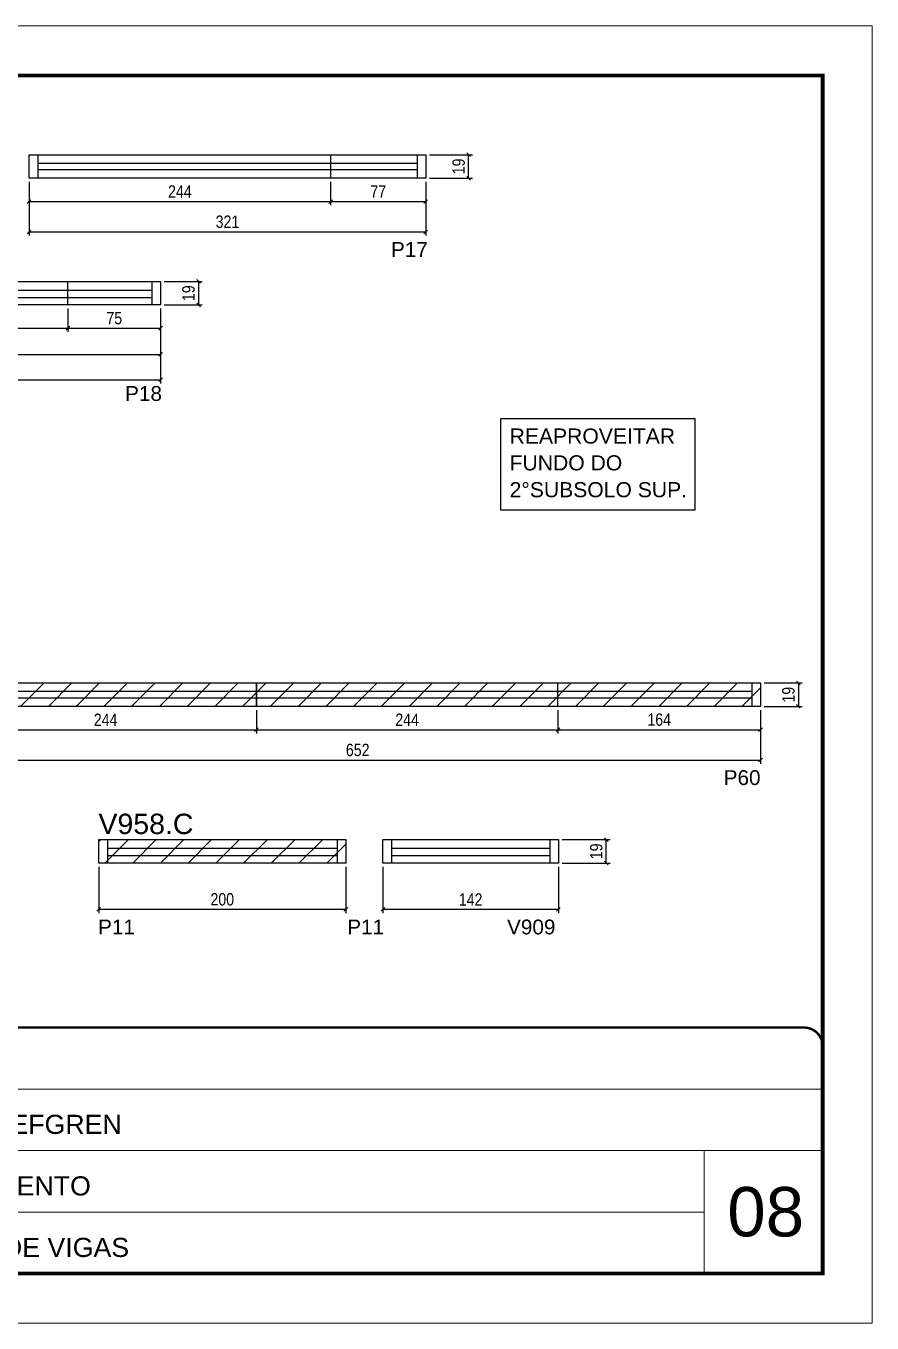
# Model space of a CAD drawing. Extents: x 1959 to 8212, y 239 to 4735.
# Drawn here: x 7528 to 8212, y 2537 to 3587 of the extents above; entities that cross this region are included whole.
import ezdxf

# ---------------------------------------------------------------- set-up
doc = ezdxf.new("R2010")
doc.units = 0
doc.linetypes.add('CONTINUO', pattern=[0])
doc.linetypes.add('DASHED', pattern=[0.75, 0.5, -0.25])
for name, color, linetype in [('5', 5, 'Continuous'), ('COTA', 241, 'Continuous'), ('NOMENCLATURA', 7, 'Continuous'), ('Painéis', 200, 'Continuous'), ('SARR_2.2x7', 40, 'Continuous')]:
    doc.layers.add(name, color=color, linetype=linetype)
for name, color, linetype, lineweight in [('CARIMBO', 255, 'Continuous', 9), ('Folhas', 255, 'Continuous', 9), ('REAPROVEITAMENTO', 251, 'Continuous', 9), ('SARRAFO DE PRESSAO', 251, 'DASHED', 9)]:
    doc.layers.add(name, color=color, linetype=linetype, lineweight=lineweight)
doc.styles.add('ARIAL', font='arial.ttf')
doc.styles.add('COTA TECNICA', font='techl___.ttf', dxfattribs={"height": 10})
doc.styles.add('COTA TECNICA-50', font='techl___.ttf', dxfattribs={"height": 10})
doc.styles.get("Standard").update_dxf_attribs({"font": 'arial.ttf'})
doc.dimstyles.new('COTA PAINEL-50', dxfattribs={"dimtxt": 10, "dimasz": 3, "dimexe": 3, "dimexo": 3, "dimgap": 3, "dimtad": 1, "dimdec": 1, "dimzin": 12, "dimdsep": 46, "dimtxsty": 'COTA TECNICA-50', "dimblk1": 'OBLIQUE', "dimblk2": 'OBLIQUE', "dimsah": 1, "dimcen": 0.9, "dimclrd": 4, "dimclre": 4, "dimclrt": 240, "dimadec": 1, "dimazin": 3, "dimtfac": 1, "dimtdec": 1, "dimtmove": 0, "dimatfit": 3, "dimfxl": 1, "dimtolj": 1, "dimtzin": 12, "dimarcsym": 0})
doc.dimstyles.new('PAINEL', dxfattribs={"dimtxt": 10, "dimasz": 3, "dimexe": 3, "dimexo": 3, "dimgap": 3, "dimtad": 1, "dimdec": 1, "dimzin": 12, "dimdsep": 46, "dimtxsty": 'COTA TECNICA', "dimblk1": 'OBLIQUE', "dimblk2": 'OBLIQUE', "dimsah": 1, "dimcen": 0.9, "dimclrd": 4, "dimclre": 4, "dimclrt": 240, "dimadec": 1, "dimazin": 3, "dimtfac": 1, "dimtdec": 1, "dimtmove": 0, "dimatfit": 3, "dimfxl": 1, "dimtolj": 1, "dimtzin": 12, "dimarcsym": 0})

# ---------------------------------------------------------------- blocks, each defined once
blk = doc.blocks.new('9999999999')
at = {"color": 30, "linetype": 'CONTINUO'}
for p, q in [((98564.6, 34379.6), (99584, 34379.6)), ((98564.6, 34329.8), (99488, 34329.8)), ((99584, 34329.8), (99488, 34329.8)), ((99488, 34329.8), (99488, 34230.2)), ((98564.6, 34280), (99488, 34280))]:
    blk.add_line(p, q, dxfattribs=at)
at = {"color": 30, "linetype": 'CONTINUO', "const_width": 2}
blk.add_lwpolyline([(99584, 34230.2), (99584, 34414.4, 0.414214), (99569, 34429.4), (98229, 34429.4, 0.414214), (98214, 34414.4), (98214, 34245.2, 0.414214), (98229, 34230.2), (99584, 34230.2)], format="xyb", dxfattribs=at)
at = {"layer": 'Folhas'}
blk.add_lwpolyline([(98139, 34190.2), (99624, 34190.2), (99624, 35240.2), (98139, 35240.2)], close=True, dxfattribs=at)
at = {"layer": 'Folhas', "color": 30, "const_width": 3}
blk.add_lwpolyline([(98214, 34230.2), (99584, 34230.2), (99584, 35200.2), (98214, 35200.2)], close=True, dxfattribs=at)
at = {"color": 7, "linetype": 'Continuous', "ltscale": 5, "style": 'ARIAL'}
for s, p in [('LEAF LOEFGREN', (98837.7, 34343.3)), ('1° PAVIMENTO', (98837.7, 34293.5)), ('FUNDO DE VIGAS', (98837.7, 34243.7))]:
    blk.add_text(s, height=15.483, dxfattribs=at).set_placement(p)
blk = doc.blocks.new('_Oblique')
at = {"color": 0, "linetype": 'ByBlock', "lineweight": -2}
blk.add_line((-0.5, -0.5), (0.5, 0.5), dxfattribs=at)
blk = doc.blocks.new('*D431')
at = {"layer": 'COTA', "color": 4, "lineweight": -2, "transparency": 16777216}
for p, q in [((7530.1, 3460.4), (7530.1, 3416.9)), ((7851.1, 3460.4), (7851.1, 3416.9)), ((7530.1, 3419.9), (7851.1, 3419.9))]:
    blk.add_line(p, q, dxfattribs=at)
at = {"layer": 'Defpoints', "color": 0, "transparency": 16777216}
for p in [(7530.1, 3463.4), (7851.1, 3463.4), (7851.1, 3419.9)]:
    blk.add_point(p, dxfattribs=at)
at = {"layer": 'COTA', "color": 4, "lineweight": -2, "transparency": 16777216, "xscale": 3, "yscale": 3, "zscale": 3, "rotation": 180}
blk.add_blockref('_Oblique', (7530.1, 3419.9), dxfattribs=at)
at = {"layer": 'COTA', "color": 4, "lineweight": -2, "transparency": 16777216, "xscale": 3, "yscale": 3, "zscale": 3}
blk.add_blockref('_Oblique', (7851.1, 3419.9), dxfattribs=at)
at = {"layer": 'COTA', "color": 240, "transparency": 16777216, "insert": (7690.6, 3428.1), "char_height": 10, "attachment_point": 5, "style": 'COTA TECNICA'}
blk.add_mtext('\\A1;321', dxfattribs=at)
blk = doc.blocks.new('*D432')
at = {"layer": 'COTA', "color": 4, "lineweight": -2, "transparency": 16777216}
for p, q in [((7854.1, 3482.4), (7888.8, 3482.4)), ((7885.8, 3463.4), (7885.8, 3482.4)), ((7854.1, 3463.4), (7888.8, 3463.4))]:
    blk.add_line(p, q, dxfattribs=at)
at = {"layer": 'Defpoints', "color": 0, "transparency": 16777216}
for p in [(7851.1, 3482.4), (7885.8, 3482.4), (7851.1, 3463.4)]:
    blk.add_point(p, dxfattribs=at)
at = {"layer": 'COTA', "color": 4, "lineweight": -2, "transparency": 16777216, "xscale": 3, "yscale": 3, "zscale": 3}
for p, rotation in [((7885.8, 3482.4), 90), ((7885.8, 3463.4), 270)]:
    blk.add_blockref('_Oblique', p, dxfattribs=dict(at, rotation=rotation))
at = {"layer": 'COTA', "color": 240, "transparency": 16777216, "insert": (7877.7, 3472.9), "char_height": 10, "attachment_point": 5, "rotation": 90, "style": 'COTA TECNICA'}
blk.add_mtext('\\A1;19', dxfattribs=at)
blk = doc.blocks.new('*D437')
at = {"layer": 'COTA', "color": 4, "lineweight": -2, "transparency": 16777216}
for p, q in [((7530.1, 3460.4), (7530.1, 3441.5)), ((7774.1, 3460.4), (7774.1, 3441.5)), ((7530.1, 3444.5), (7774.1, 3444.5))]:
    blk.add_line(p, q, dxfattribs=at)
at = {"layer": 'Defpoints', "color": 0, "transparency": 16777216}
for p in [(7530.1, 3463.4), (7774.1, 3463.4), (7774.1, 3444.5)]:
    blk.add_point(p, dxfattribs=at)
at = {"layer": 'COTA', "color": 4, "lineweight": -2, "transparency": 16777216, "xscale": 3, "yscale": 3, "zscale": 3, "rotation": 180}
blk.add_blockref('_Oblique', (7530.1, 3444.5), dxfattribs=at)
at = {"layer": 'COTA', "color": 4, "lineweight": -2, "transparency": 16777216, "xscale": 3, "yscale": 3, "zscale": 3}
blk.add_blockref('_Oblique', (7774.1, 3444.5), dxfattribs=at)
at = {"layer": 'COTA', "color": 240, "transparency": 16777216, "insert": (7652.1, 3452.6), "char_height": 10, "attachment_point": 5, "style": 'COTA TECNICA'}
blk.add_mtext('\\A1;244', dxfattribs=at)
blk = doc.blocks.new('*D438')
at = {"layer": 'COTA', "color": 4, "lineweight": -2, "transparency": 16777216}
for p, q in [((7774.1, 3460.4), (7774.1, 3441.5)), ((7851.1, 3460.4), (7851.1, 3441.5)), ((7774.1, 3444.5), (7851.1, 3444.5))]:
    blk.add_line(p, q, dxfattribs=at)
at = {"layer": 'Defpoints', "color": 0, "transparency": 16777216}
for p in [(7774.1, 3463.4), (7851.1, 3463.4), (7851.1, 3444.5)]:
    blk.add_point(p, dxfattribs=at)
at = {"layer": 'COTA', "color": 4, "lineweight": -2, "transparency": 16777216, "xscale": 3, "yscale": 3, "zscale": 3, "rotation": 180}
blk.add_blockref('_Oblique', (7774.1, 3444.5), dxfattribs=at)
at = {"layer": 'COTA', "color": 4, "lineweight": -2, "transparency": 16777216, "xscale": 3, "yscale": 3, "zscale": 3}
blk.add_blockref('_Oblique', (7851.1, 3444.5), dxfattribs=at)
at = {"layer": 'COTA', "color": 240, "transparency": 16777216, "insert": (7812.6, 3452.6), "char_height": 10, "attachment_point": 5, "style": 'COTA TECNICA'}
blk.add_mtext('\\A1;77', dxfattribs=at)
blk = doc.blocks.new('*D434')
at = {"layer": 'COTA', "color": 4, "linetype": 'ByBlock', "lineweight": -2, "transparency": 16777216}
for p, q in [((7317.5, 3357.8), (7317.5, 3339)), ((7561.5, 3357.8), (7561.5, 3339)), ((7317.5, 3342), (7561.5, 3342))]:
    blk.add_line(p, q, dxfattribs=at)
at = {"layer": 'Defpoints', "color": 0, "linetype": 'ByBlock', "transparency": 16777216}
for p in [(7317.5, 3360.8), (7561.5, 3360.8), (7561.5, 3342)]:
    blk.add_point(p, dxfattribs=at)
at = {"layer": 'COTA', "color": 4, "linetype": 'ByBlock', "lineweight": -2, "transparency": 16777216, "xscale": 3, "yscale": 3, "zscale": 3, "rotation": 180}
blk.add_blockref('_Oblique', (7317.5, 3342), dxfattribs=at)
at = {"layer": 'COTA', "color": 4, "linetype": 'ByBlock', "lineweight": -2, "transparency": 16777216, "xscale": 3, "yscale": 3, "zscale": 3}
blk.add_blockref('_Oblique', (7561.5, 3342), dxfattribs=at)
at = {"layer": 'COTA', "color": 240, "linetype": 'ByBlock', "transparency": 16777216, "insert": (7439.5, 3350.1), "char_height": 10, "attachment_point": 5, "style": 'COTA TECNICA-50'}
blk.add_mtext('\\A1;244', dxfattribs=at)
blk = doc.blocks.new('*D435')
at = {"layer": 'COTA', "color": 4, "lineweight": -2, "transparency": 16777216}
for p, q in [((7059.5, 3357.8), (7059.5, 3297.3)), ((7636.5, 3357.8), (7636.5, 3297.3)), ((7059.5, 3300.3), (7636.5, 3300.3))]:
    blk.add_line(p, q, dxfattribs=at)
at = {"layer": 'Defpoints', "color": 0, "transparency": 16777216}
for p in [(7059.5, 3360.8), (7636.5, 3360.8), (7636.5, 3300.3)]:
    blk.add_point(p, dxfattribs=at)
at = {"layer": 'COTA', "color": 4, "lineweight": -2, "transparency": 16777216, "xscale": 3, "yscale": 3, "zscale": 3, "rotation": 180}
blk.add_blockref('_Oblique', (7059.5, 3300.3), dxfattribs=at)
at = {"layer": 'COTA', "color": 4, "lineweight": -2, "transparency": 16777216, "xscale": 3, "yscale": 3, "zscale": 3}
blk.add_blockref('_Oblique', (7636.5, 3300.3), dxfattribs=at)
at = {"layer": 'COTA', "color": 240, "transparency": 16777216, "insert": (7348, 3308.4), "char_height": 10, "attachment_point": 5, "style": 'COTA TECNICA'}
blk.add_mtext('\\A1;577', dxfattribs=at)
blk = doc.blocks.new('*D440')
at = {"layer": 'COTA', "color": 4, "lineweight": -2, "transparency": 16777216}
for p, q in [((7561.5, 3357.8), (7561.5, 3339)), ((7636.5, 3357.8), (7636.5, 3339)), ((7561.5, 3342), (7636.5, 3342))]:
    blk.add_line(p, q, dxfattribs=at)
at = {"layer": 'Defpoints', "color": 0, "transparency": 16777216}
for p in [(7561.5, 3360.8), (7636.5, 3360.8), (7636.5, 3342)]:
    blk.add_point(p, dxfattribs=at)
at = {"layer": 'COTA', "color": 4, "lineweight": -2, "transparency": 16777216, "xscale": 3, "yscale": 3, "zscale": 3, "rotation": 180}
blk.add_blockref('_Oblique', (7561.5, 3342), dxfattribs=at)
at = {"layer": 'COTA', "color": 4, "lineweight": -2, "transparency": 16777216, "xscale": 3, "yscale": 3, "zscale": 3}
blk.add_blockref('_Oblique', (7636.5, 3342), dxfattribs=at)
at = {"layer": 'COTA', "color": 240, "transparency": 16777216, "insert": (7599, 3350.1), "char_height": 10, "attachment_point": 5, "style": 'COTA TECNICA'}
blk.add_mtext('\\A1;75', dxfattribs=at)
blk = doc.blocks.new('*D441')
at = {"layer": 'COTA', "color": 4, "lineweight": -2, "transparency": 16777216}
for p, q in [((7317.5, 3357.8), (7317.5, 3317.8)), ((7636.5, 3357.8), (7636.5, 3317.8)), ((7317.5, 3320.8), (7636.5, 3320.8))]:
    blk.add_line(p, q, dxfattribs=at)
at = {"layer": 'Defpoints', "color": 0, "transparency": 16777216}
for p in [(7317.5, 3360.8), (7636.5, 3360.8), (7636.5, 3320.8)]:
    blk.add_point(p, dxfattribs=at)
at = {"layer": 'COTA', "color": 4, "lineweight": -2, "transparency": 16777216, "xscale": 3, "yscale": 3, "zscale": 3, "rotation": 180}
blk.add_blockref('_Oblique', (7317.5, 3320.8), dxfattribs=at)
at = {"layer": 'COTA', "color": 4, "lineweight": -2, "transparency": 16777216, "xscale": 3, "yscale": 3, "zscale": 3}
blk.add_blockref('_Oblique', (7636.5, 3320.8), dxfattribs=at)
at = {"layer": 'COTA', "color": 240, "transparency": 16777216, "insert": (7477, 3329), "char_height": 10, "attachment_point": 5, "style": 'COTA TECNICA'}
blk.add_mtext('\\A1;319', dxfattribs=at)
blk = doc.blocks.new('*D458')
at = {"layer": 'COTA', "color": 4, "linetype": 'ByBlock', "lineweight": -2, "transparency": 16777216}
for p, q in [((7470, 3032.8), (7470, 3013.9)), ((7714, 3032.8), (7714, 3013.9)), ((7470, 3016.9), (7714, 3016.9))]:
    blk.add_line(p, q, dxfattribs=at)
at = {"layer": 'Defpoints', "color": 0, "linetype": 'ByBlock', "transparency": 16777216}
for p in [(7470, 3035.8), (7714, 3035.8), (7714, 3016.9)]:
    blk.add_point(p, dxfattribs=at)
at = {"layer": 'COTA', "color": 4, "linetype": 'ByBlock', "lineweight": -2, "transparency": 16777216, "xscale": 3, "yscale": 3, "zscale": 3, "rotation": 180}
blk.add_blockref('_Oblique', (7470, 3016.9), dxfattribs=at)
at = {"layer": 'COTA', "color": 4, "linetype": 'ByBlock', "lineweight": -2, "transparency": 16777216, "xscale": 3, "yscale": 3, "zscale": 3}
blk.add_blockref('_Oblique', (7714, 3016.9), dxfattribs=at)
at = {"layer": 'COTA', "color": 240, "linetype": 'ByBlock', "transparency": 16777216, "insert": (7592, 3025), "char_height": 10, "attachment_point": 5, "style": 'COTA TECNICA-50'}
blk.add_mtext('\\A1;244', dxfattribs=at)
blk = doc.blocks.new('*D459')
at = {"layer": 'COTA', "color": 4, "linetype": 'ByBlock', "lineweight": -2, "transparency": 16777216}
for p, q in [((7714, 3032.8), (7714, 3013.9)), ((7958, 3032.8), (7958, 3013.9)), ((7714, 3016.9), (7958, 3016.9))]:
    blk.add_line(p, q, dxfattribs=at)
at = {"layer": 'Defpoints', "color": 0, "linetype": 'ByBlock', "transparency": 16777216}
for p in [(7714, 3035.8), (7958, 3035.8), (7958, 3016.9)]:
    blk.add_point(p, dxfattribs=at)
at = {"layer": 'COTA', "color": 4, "linetype": 'ByBlock', "lineweight": -2, "transparency": 16777216, "xscale": 3, "yscale": 3, "zscale": 3, "rotation": 180}
blk.add_blockref('_Oblique', (7714, 3016.9), dxfattribs=at)
at = {"layer": 'COTA', "color": 4, "linetype": 'ByBlock', "lineweight": -2, "transparency": 16777216, "xscale": 3, "yscale": 3, "zscale": 3}
blk.add_blockref('_Oblique', (7958, 3016.9), dxfattribs=at)
at = {"layer": 'COTA', "color": 240, "linetype": 'ByBlock', "transparency": 16777216, "insert": (7836, 3025), "char_height": 10, "attachment_point": 5, "style": 'COTA TECNICA-50'}
blk.add_mtext('\\A1;244', dxfattribs=at)
blk = doc.blocks.new('*D460')
at = {"layer": 'COTA', "color": 4, "lineweight": -2, "transparency": 16777216}
for p, q in [((7470, 3032.8), (7470, 2989.4)), ((8122, 3032.8), (8122, 2989.4)), ((7470, 2992.4), (8122, 2992.4))]:
    blk.add_line(p, q, dxfattribs=at)
at = {"layer": 'Defpoints', "color": 0, "transparency": 16777216}
for p in [(7470, 3035.8), (8122, 3035.8), (8122, 2992.4)]:
    blk.add_point(p, dxfattribs=at)
at = {"layer": 'COTA', "color": 4, "lineweight": -2, "transparency": 16777216, "xscale": 3, "yscale": 3, "zscale": 3, "rotation": 180}
blk.add_blockref('_Oblique', (7470, 2992.4), dxfattribs=at)
at = {"layer": 'COTA', "color": 4, "lineweight": -2, "transparency": 16777216, "xscale": 3, "yscale": 3, "zscale": 3}
blk.add_blockref('_Oblique', (8122, 2992.4), dxfattribs=at)
at = {"layer": 'COTA', "color": 240, "transparency": 16777216, "insert": (7796, 3000.5), "char_height": 10, "attachment_point": 5, "style": 'COTA TECNICA'}
blk.add_mtext('\\A1;652', dxfattribs=at)
blk = doc.blocks.new('*D461')
at = {"layer": 'COTA', "color": 4, "lineweight": -2, "transparency": 16777216}
for p, q in [((7958, 3032.8), (7958, 3013.9)), ((8122, 3032.8), (8122, 3013.9)), ((7958, 3016.9), (8122, 3016.9))]:
    blk.add_line(p, q, dxfattribs=at)
at = {"layer": 'Defpoints', "color": 0, "transparency": 16777216}
for p in [(7958, 3035.8), (8122, 3035.8), (8122, 3016.9)]:
    blk.add_point(p, dxfattribs=at)
at = {"layer": 'COTA', "color": 4, "lineweight": -2, "transparency": 16777216, "xscale": 3, "yscale": 3, "zscale": 3, "rotation": 180}
blk.add_blockref('_Oblique', (7958, 3016.9), dxfattribs=at)
at = {"layer": 'COTA', "color": 4, "lineweight": -2, "transparency": 16777216, "xscale": 3, "yscale": 3, "zscale": 3}
blk.add_blockref('_Oblique', (8122, 3016.9), dxfattribs=at)
at = {"layer": 'COTA', "color": 240, "transparency": 16777216, "insert": (8040, 3025.1), "char_height": 10, "attachment_point": 5, "style": 'COTA TECNICA'}
blk.add_mtext('\\A1;164', dxfattribs=at)
blk = doc.blocks.new('*D462')
at = {"layer": 'COTA', "color": 4, "lineweight": -2, "transparency": 16777216}
for p, q in [((8125, 3054.8), (8155.7, 3054.8)), ((8152.7, 3054.8), (8152.7, 3035.8)), ((8125, 3035.8), (8155.7, 3035.8))]:
    blk.add_line(p, q, dxfattribs=at)
at = {"layer": 'Defpoints', "color": 0, "transparency": 16777216}
for p in [(8122, 3054.8), (8122, 3035.8), (8152.7, 3035.8)]:
    blk.add_point(p, dxfattribs=at)
at = {"layer": 'COTA', "color": 4, "lineweight": -2, "transparency": 16777216, "xscale": 3, "yscale": 3, "zscale": 3}
for p, rotation in [((8152.7, 3054.8), 90), ((8152.7, 3035.8), 270)]:
    blk.add_blockref('_Oblique', p, dxfattribs=dict(at, rotation=rotation))
at = {"layer": 'COTA', "color": 240, "transparency": 16777216, "insert": (8144.6, 3045.3), "char_height": 10, "attachment_point": 5, "rotation": 90, "style": 'COTA TECNICA'}
blk.add_mtext('\\A1;19', dxfattribs=at)
blk = doc.blocks.new('*D467')
at = {"layer": 'COTA', "color": 4, "lineweight": -2, "transparency": 16777216}
for p, q in [((7639.5, 3379.8), (7670.2, 3379.8)), ((7667.2, 3379.8), (7667.2, 3360.8)), ((7639.5, 3360.8), (7670.2, 3360.8))]:
    blk.add_line(p, q, dxfattribs=at)
at = {"layer": 'Defpoints', "color": 0, "transparency": 16777216}
for p in [(7636.5, 3379.8), (7636.5, 3360.8), (7667.2, 3360.8)]:
    blk.add_point(p, dxfattribs=at)
at = {"layer": 'COTA', "color": 4, "lineweight": -2, "transparency": 16777216, "xscale": 3, "yscale": 3, "zscale": 3}
for p, rotation in [((7667.2, 3379.8), 90), ((7667.2, 3360.8), 270)]:
    blk.add_blockref('_Oblique', p, dxfattribs=dict(at, rotation=rotation))
at = {"layer": 'COTA', "color": 240, "transparency": 16777216, "insert": (7659.1, 3370.3), "char_height": 10, "attachment_point": 5, "rotation": 90, "style": 'COTA TECNICA'}
blk.add_mtext('\\A1;19', dxfattribs=at)
blk = doc.blocks.new('*D631')
at = {"layer": 'COTA', "color": 4, "lineweight": -2, "transparency": 16777216}
for p, q in [((7586.4, 2906), (7586.4, 2868.5)), ((7786.4, 2906), (7786.4, 2868.5)), ((7786.4, 2871.5), (7586.4, 2871.5))]:
    blk.add_line(p, q, dxfattribs=at)
at = {"layer": 'Defpoints', "color": 0, "transparency": 16777216}
for p in [(7586.4, 2909), (7786.4, 2909), (7586.4, 2871.5)]:
    blk.add_point(p, dxfattribs=at)
at = {"layer": 'COTA', "color": 4, "lineweight": -2, "transparency": 16777216, "xscale": 3, "yscale": 3, "zscale": 3, "rotation": 180}
blk.add_blockref('_Oblique', (7586.4, 2871.5), dxfattribs=at)
at = {"layer": 'COTA', "color": 4, "lineweight": -2, "transparency": 16777216, "xscale": 3, "yscale": 3, "zscale": 3}
blk.add_blockref('_Oblique', (7786.4, 2871.5), dxfattribs=at)
at = {"layer": 'COTA', "color": 240, "transparency": 16777216, "insert": (7686.4, 2879.6), "char_height": 10, "attachment_point": 5, "style": 'COTA TECNICA'}
blk.add_mtext('\\A1;200', dxfattribs=at)
blk = doc.blocks.new('*D632')
at = {"layer": 'COTA', "color": 4, "lineweight": -2, "transparency": 16777216}
for p, q in [((7816.4, 2906), (7816.4, 2868.5)), ((7958.4, 2906), (7958.4, 2868.5)), ((7958.4, 2871.5), (7816.4, 2871.5))]:
    blk.add_line(p, q, dxfattribs=at)
at = {"layer": 'Defpoints', "color": 0, "transparency": 16777216}
for p in [(7816.4, 2909), (7958.4, 2909), (7816.4, 2871.5)]:
    blk.add_point(p, dxfattribs=at)
at = {"layer": 'COTA', "color": 4, "lineweight": -2, "transparency": 16777216, "xscale": 3, "yscale": 3, "zscale": 3, "rotation": 180}
blk.add_blockref('_Oblique', (7816.4, 2871.5), dxfattribs=at)
at = {"layer": 'COTA', "color": 4, "lineweight": -2, "transparency": 16777216, "xscale": 3, "yscale": 3, "zscale": 3}
blk.add_blockref('_Oblique', (7958.4, 2871.5), dxfattribs=at)
at = {"layer": 'COTA', "color": 240, "transparency": 16777216, "insert": (7887.4, 2879.5), "char_height": 10, "attachment_point": 5, "style": 'COTA TECNICA'}
blk.add_mtext('\\A1;142', dxfattribs=at)
blk = doc.blocks.new('*D633')
at = {"layer": 'COTA', "color": 4, "lineweight": -2, "transparency": 16777216}
for p, q in [((7961.4, 2928), (8000.2, 2928)), ((7997.2, 2909), (7997.2, 2928)), ((7961.4, 2909), (8000.2, 2909))]:
    blk.add_line(p, q, dxfattribs=at)
at = {"layer": 'Defpoints', "color": 0, "transparency": 16777216}
for p in [(7958.4, 2928), (7997.2, 2928), (7958.4, 2909)]:
    blk.add_point(p, dxfattribs=at)
at = {"layer": 'COTA', "color": 4, "lineweight": -2, "transparency": 16777216, "xscale": 3, "yscale": 3, "zscale": 3}
for p, rotation in [((7997.2, 2928), 90), ((7997.2, 2909), 270)]:
    blk.add_blockref('_Oblique', p, dxfattribs=dict(at, rotation=rotation))
at = {"layer": 'COTA', "color": 240, "transparency": 16777216, "insert": (7989.1, 2918.5), "char_height": 10, "attachment_point": 5, "rotation": 90, "style": 'COTA TECNICA'}
blk.add_mtext('\\A1;19', dxfattribs=at)

msp = doc.modelspace()

# ---------------------------------------------------------------- hatches: boundary and pattern name
at = {"layer": 'REAPROVEITAMENTO'}
h = msp.add_hatch(dxfattribs=at)
h.set_pattern_fill('ANSI31', color=256, scale=5, style=0)
h.set_pattern_definition([(45, (12.069, -30.155), (-11.22532, 11.22532), [])])
h.paths.add_polyline_path([(6951.52, 3054.79), (6829.52, 3054.79), (6829.52, 3035.79), (6951.52, 3035.79)])
h.paths.add_polyline_path([(7092.02, 3054.79), (6951.52, 3054.79), (6951.52, 3035.79), (7092.02, 3035.79)])
h.paths.add_polyline_path([(7366.02, 3054.79), (7122.02, 3054.79), (7122.02, 3035.79), (7366.02, 3035.79)])
h.paths.add_polyline_path([(7440.02, 3054.79), (7366.02, 3054.79), (7366.02, 3035.79), (7440.02, 3035.79)])
h.paths.add_polyline_path([(7714.02, 3054.79), (7470.02, 3054.79), (7470.02, 3035.79), (7714.02, 3035.79)])
h.paths.add_polyline_path([(7958.02, 3054.79), (7714.02, 3054.79), (7714.02, 3035.79), (7958.02, 3035.79)])
h.paths.add_polyline_path([(8122.02, 3054.79), (7958.02, 3054.79), (7958.02, 3035.79), (8122.02, 3035.79)])
h = msp.add_hatch(dxfattribs=at)
h.set_pattern_fill('ANSI31', color=256, scale=5, style=0)
h.set_pattern_definition([(45, (3061.201, -364.021), (-11.22532, 11.22532), [])])
h.paths.add_polyline_path([(7786.41, 2908.85), (7786.41, 2927.85), (7586.41, 2928.02), (7586.41, 2909.02)])

# ---------------------------------------------------------------- linework, layer by layer
at = {"layer": 'COTA'}
msp.add_lwpolyline([(7911.97, 3268.87), (8068.92, 3268.87), (8068.92, 3194.62), (7911.97, 3194.62)], close=True, dxfattribs=at)
at = {"layer": 'Painéis'}
for p, q in [((7530.14, 3463.36), (7530.14, 3482.36)), ((7530.14, 3482.36), (7851.14, 3482.36)), ((7774.14, 3463.36), (7774.14, 3482.36)), ((7851.14, 3482.36), (7851.14, 3463.36)), ((7851.14, 3463.36), (7530.14, 3463.36)), ((7317.52, 3379.84), (7636.52, 3379.84)), ((7561.52, 3360.84), (7561.52, 3379.84)), ((7636.52, 3379.84), (7636.52, 3360.84)), ((7636.52, 3360.84), (7317.52, 3360.84)), ((7714.02, 3054.79), (8122.02, 3054.79)), ((7714.02, 3035.79), (7714.02, 3054.79)), ((7958.02, 3035.79), (7958.02, 3054.79)), ((8122.02, 3054.79), (8122.02, 3035.79)), ((8122.02, 3035.79), (7714.02, 3035.79))]:
    msp.add_line(p, q, dxfattribs=at)
for points in [[(7714.02, 3035.79), (7470.02, 3035.79), (7470.02, 3054.79), (7714.02, 3054.79)], [(7586.41, 2909.02), (7586.41, 2928.02), (7786.41, 2928.02), (7786.41, 2909.02)], [(7816.41, 2909.02), (7816.41, 2928.02), (7958.41, 2928.02), (7958.41, 2909.02)]]:
    msp.add_lwpolyline(points, close=True, dxfattribs=at)
at = {"layer": 'SARR_2.2x7', "linetype": 'Continuous'}
for p, q in [((7537.14, 3482.36), (7537.14, 3463.36)), ((7844.14, 3482.36), (7844.14, 3463.36)), ((7844.14, 3475.36), (7537.14, 3475.36)), ((7537.14, 3470.36), (7844.14, 3470.36)), ((7324.52, 3372.84), (7629.52, 3372.84)), ((7629.52, 3379.84), (7629.52, 3360.84)), ((7324.52, 3366.84), (7629.52, 3366.84)), ((7714.02, 3047.79), (7477.02, 3047.79)), ((7958.02, 3047.79), (7714.02, 3047.79)), ((8115.02, 3047.79), (7958.02, 3047.79)), ((8115.02, 3054.79), (8115.02, 3035.79)), ((7477.02, 3042.79), (7714.02, 3042.79)), ((7714.02, 3042.79), (7958.02, 3042.79)), ((7958.02, 3042.79), (8115.02, 3042.79)), ((7593.41, 2928.02), (7593.41, 2909.02)), ((7593.41, 2921.02), (7779.41, 2921.02)), ((7779.41, 2928.02), (7779.41, 2909.02)), ((7823.41, 2928.02), (7823.41, 2909.02)), ((7823.41, 2921.02), (7951.41, 2921.02)), ((7951.41, 2928.02), (7951.41, 2909.02)), ((7593.41, 2915.02), (7779.41, 2915.02)), ((7823.41, 2915.02), (7951.41, 2915.02))]:
    msp.add_line(p, q, dxfattribs=at)

# ---------------------------------------------------------------- block references
at = {"layer": 'SARRAFO DE PRESSAO', "color": 6, "linetype": 'ByBlock'}
msp.add_blockref('9999999999', (-91411.71, -31653.56), dxfattribs=at)

# ---------------------------------------------------------------- texts
at = {"color": 0, "linetype": 'Continuous', "ltscale": 5, "style": 'ARIAL'}
for s, height, p in [('REAPROVEITAR ', 12.2353, (7918.95, 3248.56)), ('FUNDO DO', 12.235, (7918.95, 3226.85)), ('2°SUBSOLO SUP.', 12.2353, (7918.95, 3205.14))]:
    msp.add_text(s, height=height, dxfattribs=at).set_placement(p)
at = {"layer": '5', "linetype": 'Continuous'}
for s, p in [('P17', (7822.94, 3399.73)), ('P18', (7607.78, 3283.13)), ('P60', (8092.2, 2972.17)), ('P11', (7585.93, 2851.27)), ('P11', (7787.51, 2851.27)), ('V909', (7916.88, 2851.27))]:
    msp.add_text(s, height=12, rotation=359.99996, dxfattribs=at).set_placement(p)
at = {"layer": 'CARIMBO', "style": 'ARIAL'}
msp.add_text('08', height=40, dxfattribs=at).set_placement((8095.13, 2606.79))
at = {"layer": 'NOMENCLATURA', "linetype": 'Continuous'}
msp.add_text('V958.C', height=16.5, dxfattribs=at).set_placement((7586.21, 2932.46))

# ---------------------------------------------------------------- dimensions: what is measured, and where the dimension line sits
at = {"layer": 'COTA'}
for base, p1, p2, picture, middle in [((7885.77, 3482.36), (7851.14, 3463.36), (7851.14, 3482.36), '*D432', (7877.68, 3472.86)), ((7667.15, 3360.84), (7636.52, 3379.84), (7636.52, 3360.84), '*D467', (7659.07, 3370.34)), ((8152.65, 3035.79), (8122.02, 3054.79), (8122.02, 3035.79), '*D462', (8144.57, 3045.29)), ((7997.22, 2928.02), (7958.41, 2909.02), (7958.41, 2928.02), '*D633', (7989.14, 2918.52))]:
    dim = msp.add_linear_dim(base=base, p1=p1, p2=p2, angle=90, dimstyle='PAINEL', dxfattribs=at)
    dim.commit()
    dim.dimension.update_dxf_attribs({"geometry": picture, "text_midpoint": middle})
for base, p1, p2, picture, middle in [((7851.14, 3419.93), (7530.14, 3463.36), (7851.14, 3463.36), '*D431', (7690.64, 3428.15)), ((7774.14, 3444.51), (7530.14, 3463.36), (7774.14, 3463.36), '*D437', (7652.14, 3452.58)), ((7636.52, 3300.26), (7059.52, 3360.84), (7636.52, 3360.84), '*D435', (7348.02, 3308.37)), ((7636.52, 3320.76), (7317.52, 3360.84), (7636.52, 3360.84), '*D441', (7477.02, 3329.01)), ((7636.52, 3342), (7561.52, 3360.84), (7636.52, 3360.84), '*D440', (7599.02, 3350.11)), ((8122.02, 2992.37), (7470.02, 3035.79), (8122.02, 3035.79), '*D460', (7796.02, 3000.48)), ((8122.02, 3016.95), (7958.02, 3035.79), (8122.02, 3035.79), '*D461', (8040.02, 3025.05)), ((7586.41, 2871.47), (7786.41, 2909.02), (7586.41, 2909.02), '*D631', (7686.41, 2879.57)), ((7816.41, 2871.47), (7958.41, 2909.02), (7816.41, 2909.02), '*D632', (7887.41, 2879.54))]:
    dim = msp.add_linear_dim(base=base, p1=p1, p2=p2, dimstyle='PAINEL', dxfattribs=at)
    dim.commit()
    dim.dimension.update_dxf_attribs({"geometry": picture, "text_midpoint": middle})
dim = msp.add_linear_dim(base=(7851.14, 3444.51), p1=(7774.14, 3463.36), p2=(7851.14, 3463.36), dimstyle='PAINEL', override={"dimtmove": 1}, dxfattribs=at)
dim.commit()
dim.dimension.update_dxf_attribs({"geometry": '*D438', "text_midpoint": (7812.64, 3452.58)})
at = {"layer": 'COTA', "color": 1, "linetype": 'ByBlock'}
for base, p1, p2, picture, middle in [((7561.52, 3342), (7317.52, 3360.84), (7561.52, 3360.84), '*D434', (7439.52, 3350.07)), ((7714.02, 3016.95), (7470.02, 3035.79), (7714.02, 3035.79), '*D458', (7592.02, 3025.02)), ((7958.02, 3016.95), (7714.02, 3035.79), (7958.02, 3035.79), '*D459', (7836.02, 3025.02))]:
    dim = msp.add_linear_dim(base=base, p1=p1, p2=p2, dimstyle='COTA PAINEL-50', override={"dimarcsym": 1}, dxfattribs=at)
    dim.commit()
    dim.dimension.update_dxf_attribs({"geometry": picture, "text_midpoint": middle})

doc.saveas('drawing.dxf')
